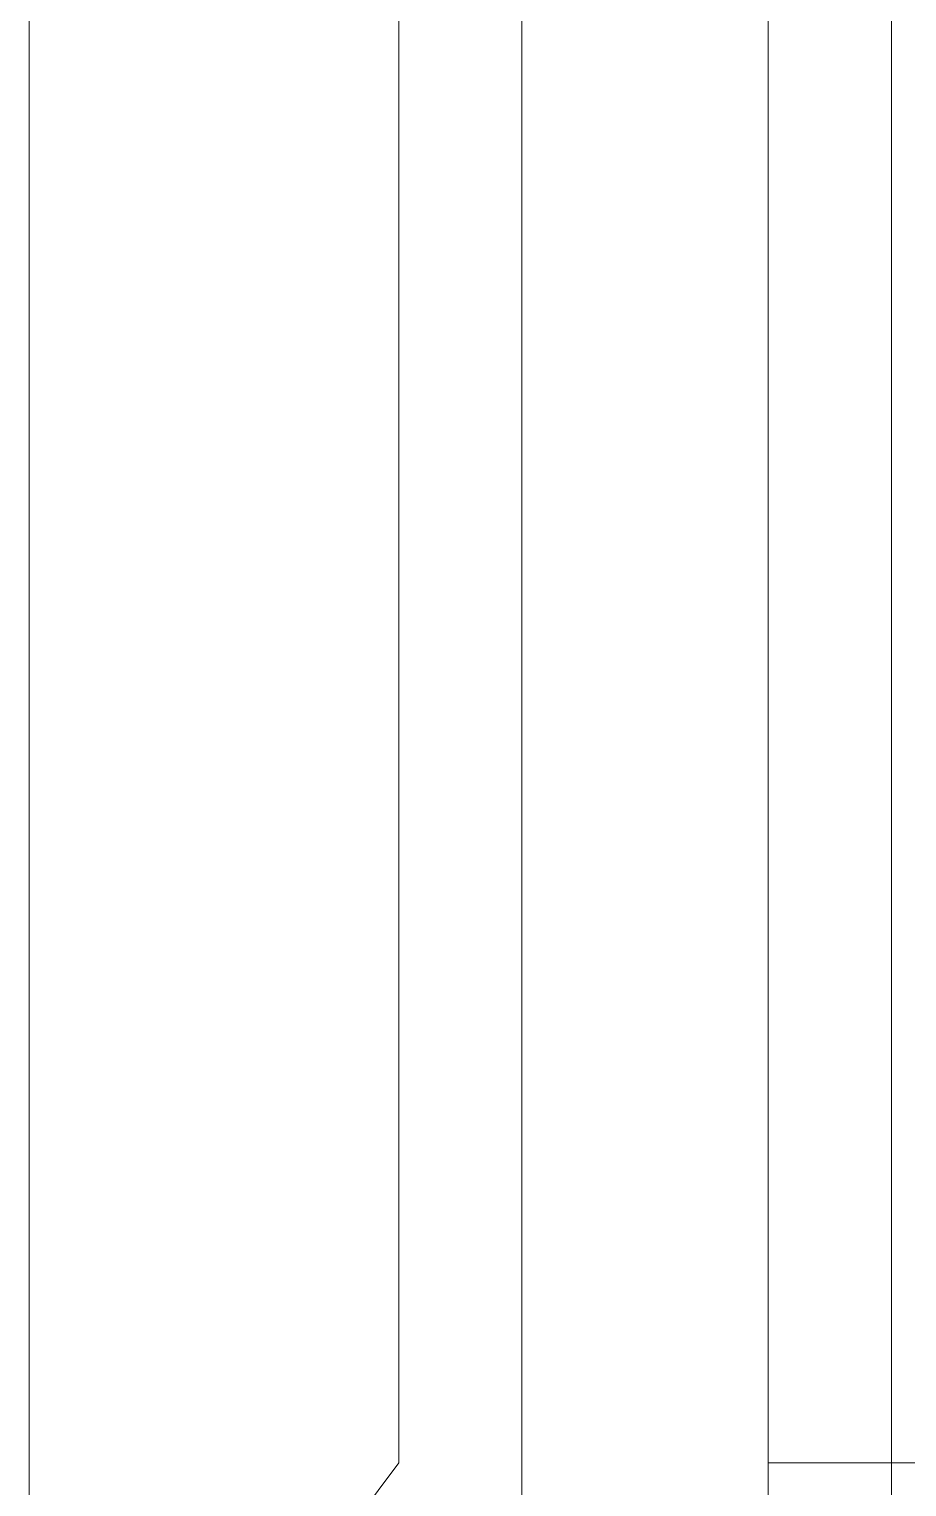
# Model space of a CAD drawing. Header units: millimetres. Extents: x -177800 to -26107, y -132450 to -18386.
# Drawn here: x -164773.37 to -164769.81, y -129255.47 to -129249.56 of the extents above; entities that cross this region are included whole.
import ezdxf

# ---------------------------------------------------------------- set-up
doc = ezdxf.new("R2010")
doc.units = ezdxf.units.MM
doc.layers.add('0-1', color=7, linetype='Continuous', lineweight=5)
doc.layers.add('A-_GENM----_M', color=6, linetype='Continuous', lineweight=9, true_color=0xff00ff)

# ---------------------------------------------------------------- blocks, each defined once
blk = doc.blocks.new('IDA - Toilet Partition - Corner - 950Lx700Width-4428229-BLK 2 UPPER ROOF PLAN')
at = {"layer": 'A-_GENM----_M'}
for p, q in [((913, -1784), (913, -3)), ((915, -1784), (898, -1784)), ((900, -1784), (913, -1784)), ((900, -1785.5), (913, -1785.5)), ((913, -1785.5), (915, -1787))]:
    blk.add_line(p, q, dxfattribs=at)
blk.add_open_spline([(900, -1787), (901.6615, -1787), (904.8745, -1787), (909.5796, -1787), (913.5245, -1787), (915.5542, -1787), (916.3806, -1787)], degree=3, dxfattribs=at)
blk = doc.blocks.new('IDA - Toilet Partition - Corner - 950Lx700Width-V17-BLK 2 UPPER ROOF PLAN')
at = {"layer": 'A-_GENM----_M'}
for p, q in [((30.25, -1783.5), (0, -1783.5)), ((3, -1785), (18, -1785)), ((100, -1787), (3, -1787))]:
    blk.add_line(p, q, dxfattribs=at)
blk.add_open_spline([(0, -1787), (1.6615, -1787), (4.8745, -1787), (9.5796, -1787), (13.5245, -1787), (15.5542, -1787), (16.3806, -1787)], degree=3, dxfattribs=at)
blk = doc.blocks.new('1599_DB_A_BLK3_1STGD_R21_rvt-1-BLK 2 UPPER ROOF PLAN')
at = {"layer": 'A-_GENM----_M', "rotation": 269.9999999999992}
for name, p in [('IDA - Toilet Partition - Corner - 950Lx700Width-4428229-BLK 2 UPPER ROOF PLAN', (-162986.3719, -128342.3735)), ('IDA - Toilet Partition - Corner - 950Lx700Width-V17-BLK 2 UPPER ROOF PLAN', (-162986.3719, -129242.3735))]:
    blk.add_blockref(name, p, dxfattribs=at)

msp = doc.modelspace()

# ---------------------------------------------------------------- block references
at = {"layer": '0-1'}
msp.add_blockref('1599_DB_A_BLK3_1STGD_R21_rvt-1-BLK 2 UPPER ROOF PLAN', (0, 0), dxfattribs=at)

doc.saveas('drawing.dxf')
